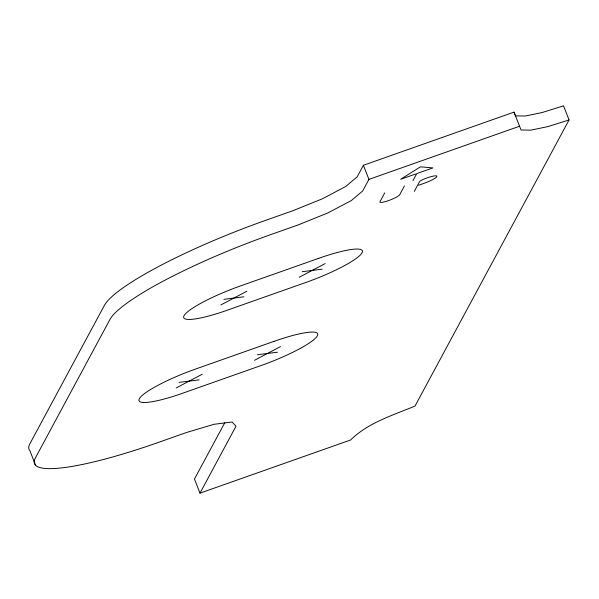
<?xml version="1.0" encoding="UTF-8"?>
<svg xmlns="http://www.w3.org/2000/svg" width="599" height="599" viewBox="0 0 599 599"><rect width="100%" height="100%" fill="white"/><g stroke="black" fill="none" stroke-linecap="round" stroke-linejoin="round"><path stroke-width="0.9" d="M224.782 422.722L194.458 479.028L199.984 493.149L350.61 439.988C368.153 422.707 392.757 415.294 415.017 406.047L569.05 119.972L563.524 105.851L542.305 112.485L525.443 116.011L515.514 115.877L514.032 112.11L363.398 165.272L357.176 176.825L345.825 186.439L322.255 198.861L292.776 210.766L265.477 220.402A153.838 25.937 -21.4 0 0 104.473 305.25L29.95 443.649A153.838 25.937 -21.4 0 0 29.98 450.897L35.498 465.019M199.984 493.149L236.013 426.233L232.113 422.003L213.993 424.294L186.521 432.493L159.214 442.129A153.838 25.937 -21.4 0 1 35.476 457.778L109.991 319.372A153.838 25.937 -21.4 0 1 270.995 234.523L298.302 224.887L327.773 212.982L351.343 200.56L362.702 190.954L368.924 179.393L519.55 126.232L521.04 129.998L530.961 130.133L547.823 126.614L569.05 119.972M384.73 192.871L379.991 201.668A10.64 1.797 -21.4 0 0 388.556 200.59A10.64 1.797 -21.4 0 0 399.69 194.72L404.43 185.922M412.973 180.658L416.769 173.613L432.905 167.915L420.431 166.822L400.641 179.303L415.631 174.01M414.291 191.41L419.555 181.632A5.765 0.973 -21.4 0 1 425.589 178.45L427.267 177.858A11.86 1.999 -21.4 0 1 436.806 176.653A11.86 1.999 -21.4 0 1 424.392 183.197L418.521 185.271M220.896 304.913L246.908 291.211M299.201 277.277L325.212 263.575M176.188 387.957L202.192 374.248M254.493 360.321L280.497 346.611M302.21 271.691L322.202 269.161M223.906 299.328L243.898 296.797M257.503 354.728L277.487 352.205M179.191 382.364L199.182 379.841M514.032 112.11L519.55 126.232M363.398 165.272L368.924 179.393M318.728 258.319L240.424 285.955A53.843 9.075 -21.4 0 0 184.073 315.651A53.843 9.075 -21.4 0 0 227.38 310.17L305.685 282.533A53.843 9.075 -21.4 0 0 362.036 252.838A53.843 9.075 -21.4 0 0 318.728 258.319M274.013 341.355L195.708 368.991A53.843 9.075 -21.4 0 0 139.357 398.687A53.843 9.075 -21.4 0 0 182.665 393.214L260.969 365.577A53.843 9.075 -21.4 0 0 317.32 335.882A53.843 9.075 -21.4 0 0 274.013 341.355"/></g></svg>
